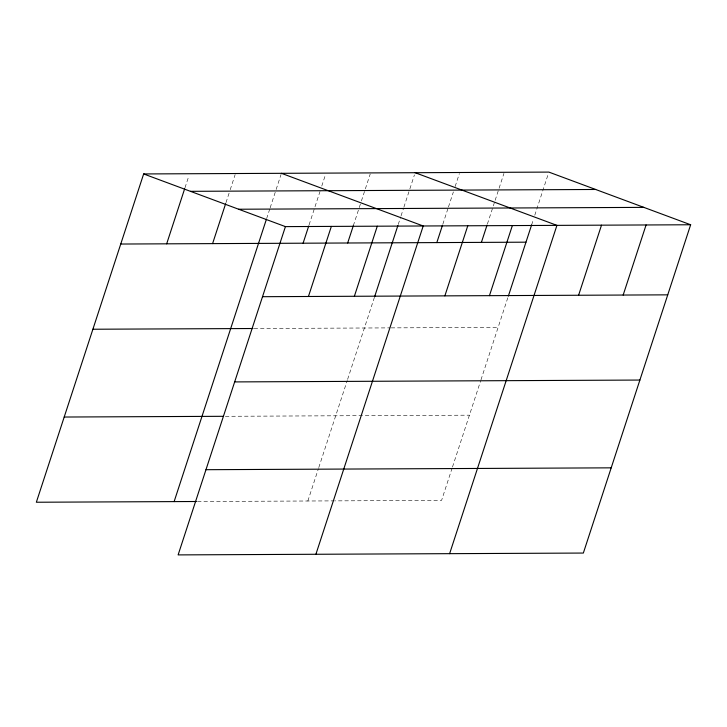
<?xml version="1.0" encoding="UTF-8"?>
<svg xmlns="http://www.w3.org/2000/svg" width="727" height="727" viewBox="0 0 727 727"><rect width="100%" height="100%" fill="white"/><g stroke="black" fill="none" stroke-linecap="round" stroke-linejoin="round"><path stroke-width="0.55" stroke-dasharray="3.63 2.73" d="M184.994 187.757L188.875 175.898M225.988 202.642L229.868 190.783M230.214 189.702L235.148 174.607M266.627 218.6L269.799 208.903M270.153 207.822L275.787 190.565M276.142 189.493L281.076 174.398M309.084 224.87L320.016 191.446M321.77 186.048L325.651 174.189M353.313 225.743L361.065 202.024M361.419 200.943L370.225 173.989M307.848 500.994L318.426 468.642M318.78 467.561L347.252 380.457M347.597 379.385L374.623 296.716M398.232 224.461L400.704 216.91M401.059 215.837L403.521 208.285M403.876 207.213L409.51 189.956M409.864 188.884L414.445 174.862M442.816 224.261L448.096 208.086M448.45 207.004L453.384 191.91M455.147 186.521L459.373 173.58M487.39 224.052L494.787 201.415M495.142 200.334L503.947 173.38M452.149 468.024L441.58 500.385L334.593 500.876M452.503 466.952L480.62 380.921M480.974 379.848L507.991 297.189M531.61 224.925L533.373 219.536M534.781 215.228L548.521 173.171M254.077 328.504L390.026 327.886M391.144 327.877L498.122 327.386M225.379 416.298L469.424 415.181M197.526 501.503L333.484 500.885"/><path stroke-width="1.09" d="M690.65 224.761L285.42 226.615L178.124 554.901L583.345 553.056L690.65 224.761L548.876 172.099L143.655 173.944L36.35 502.239L196.417 501.503M166.674 243.827L184.64 188.829M212.593 243.609L225.634 203.714M174.126 501.612L266.273 219.681M303.095 243.2L308.739 225.952M308.439 296.489L331.348 226.406M347.67 242.991L353.313 225.743M354.367 296.28L377.277 226.197M374.623 296.716L397.887 225.543M315.9 554.274L423.205 225.988L281.431 173.317M436.818 242.591L442.461 225.334M444.869 295.862L467.779 225.779M481.392 242.382L487.035 225.134M489.444 295.662L512.353 225.579M508.346 296.107L531.61 224.925M449.622 553.665L556.927 225.37L415.153 172.708M578.592 295.253L601.502 225.17M623.166 295.053L646.076 224.961M190.438 191.328L595.658 189.474M238.638 209.231L643.868 207.377M120.746 244.036L525.966 242.182M262.52 296.698L667.74 294.844M92.892 329.24L252.96 328.513M234.667 381.911L639.896 380.057M64.203 417.034L223.153 416.307M205.977 469.697L611.198 467.843M143.655 173.944L285.42 226.615"/></g></svg>
